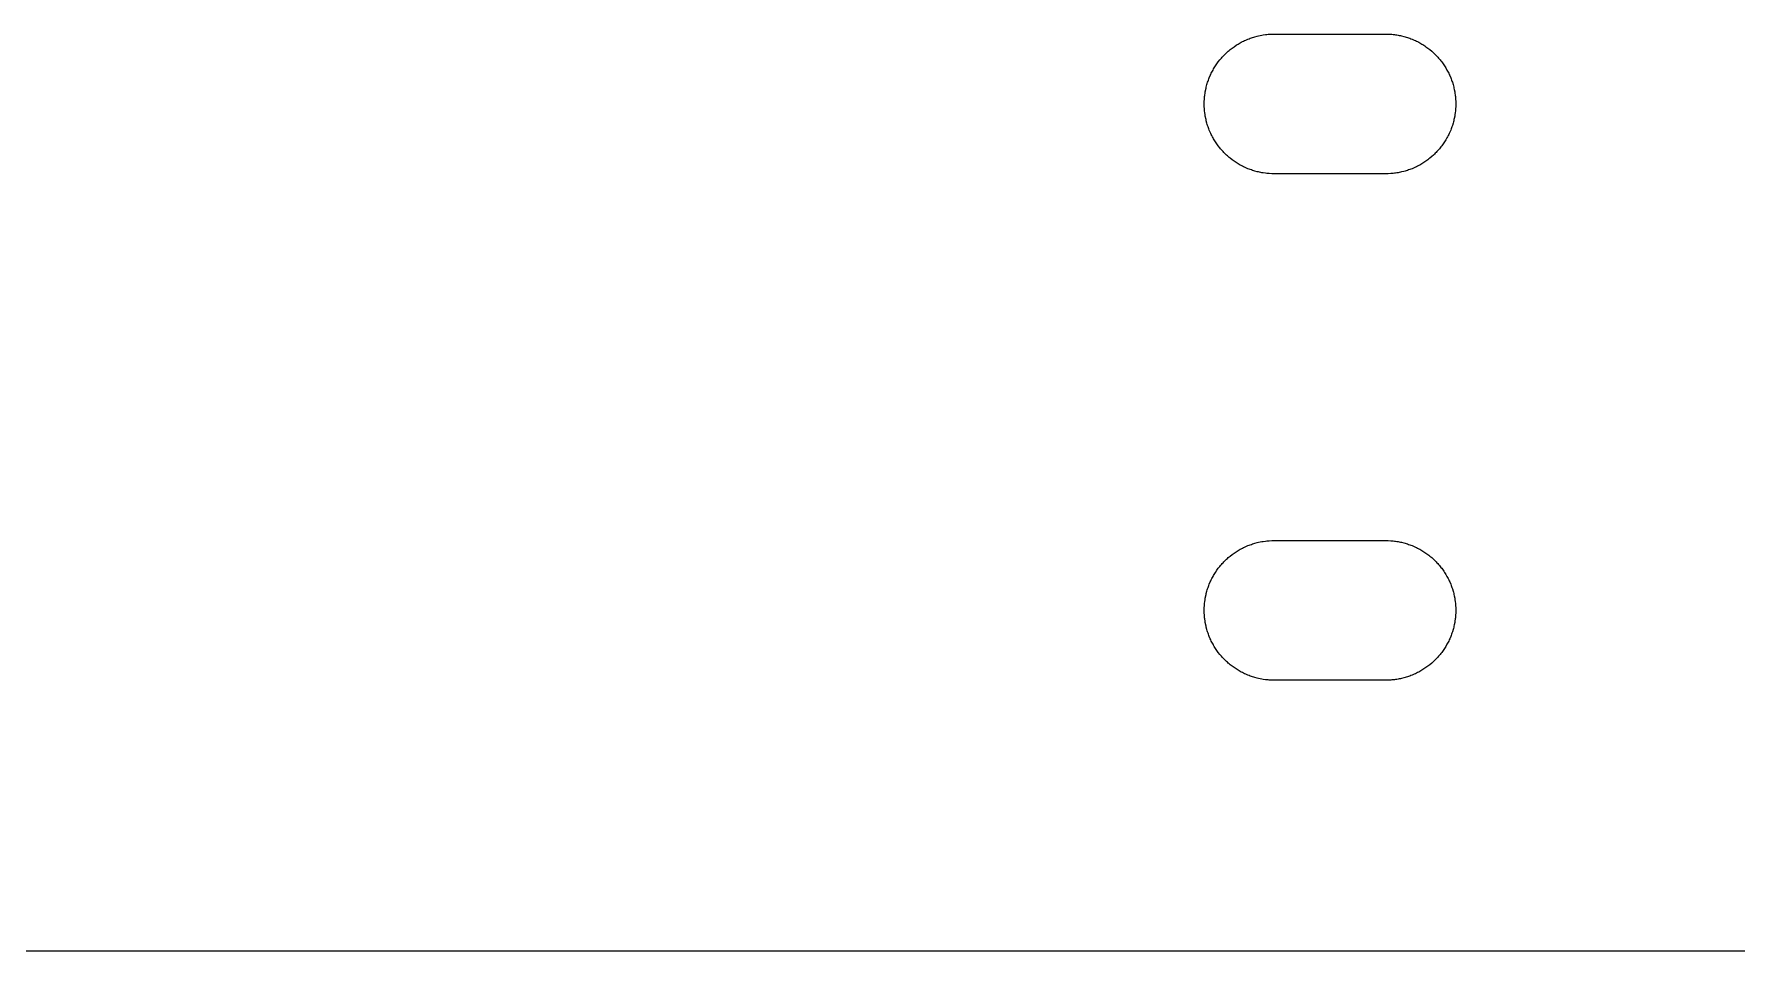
# Model space of a CAD drawing. Header units: metres. Extents: x 0 to 195, y 0 to 140.
# Drawn here: x 48.75 to 97.5, y 0 to 26.25 of the extents above; entities that cross this region are included whole.
import ezdxf

# ---------------------------------------------------------------- set-up
doc = ezdxf.new("R2010")
doc.units = ezdxf.units.M

msp = doc.modelspace()

# ---------------------------------------------------------------- linework, layer by layer
for p, q in [((82.9912, 25.8047), (83.0459, 25.8477)), ((83.0459, 25.8477), (83.1025, 25.8887)), ((83.1025, 25.8887), (83.1611, 25.9277)), ((83.1611, 25.9277), (83.1904, 25.9463)), ((83.1904, 25.9463), (83.2197, 25.9639)), ((83.2197, 25.9639), (83.25, 25.9824)), ((83.25, 25.9824), (83.2803, 25.999)), ((83.2803, 25.999), (83.3115, 26.0156)), ((83.3115, 26.0156), (83.3418, 26.0322)), ((83.3418, 26.0322), (83.373, 26.0479)), ((83.373, 26.0479), (83.4043, 26.0625)), ((83.4043, 26.0625), (83.4365, 26.0771)), ((83.4365, 26.0771), (83.501, 26.1045)), ((83.501, 26.1045), (83.5332, 26.1172)), ((83.5332, 26.1172), (83.5664, 26.1289)), ((83.5664, 26.1289), (83.5986, 26.1406)), ((83.5986, 26.1406), (83.6318, 26.1523)), ((83.6318, 26.1523), (83.665, 26.1631)), ((83.665, 26.1631), (83.6982, 26.1729)), ((83.6982, 26.1729), (83.7666, 26.1904)), ((83.7666, 26.1904), (83.7998, 26.1992)), ((83.7998, 26.1992), (83.9023, 26.2197)), ((83.9023, 26.2197), (83.9375, 26.2256)), ((83.9375, 26.2256), (84.0059, 26.2354)), ((84.0059, 26.2354), (84.041, 26.2393)), ((84.041, 26.2393), (84.0762, 26.2422)), ((84.0762, 26.2422), (84.1104, 26.2451)), ((84.1104, 26.2451), (84.1807, 26.249)), ((84.1807, 26.249), (84.2148, 26.25)), ((84.2148, 26.25), (87.4854, 26.25)), ((87.4854, 26.25), (87.5195, 26.249)), ((87.5195, 26.249), (87.5898, 26.2451)), ((87.5898, 26.2451), (87.624, 26.2422)), ((87.624, 26.2422), (87.6592, 26.2393)), ((87.6592, 26.2393), (87.6934, 26.2354)), ((87.6934, 26.2354), (87.7285, 26.2305)), ((87.7285, 26.2305), (87.7627, 26.2256)), ((87.7627, 26.2256), (87.7969, 26.2197)), ((87.7969, 26.2197), (87.832, 26.2129)), ((87.832, 26.2129), (87.8662, 26.2061)), ((87.8662, 26.2061), (87.8994, 26.1992)), ((87.8994, 26.1992), (87.9678, 26.1816)), ((87.9678, 26.1816), (88.001, 26.1729)), ((88.001, 26.1729), (88.0352, 26.1631)), ((88.0352, 26.1631), (88.0684, 26.1523)), ((88.0684, 26.1523), (88.1016, 26.1406)), ((88.1016, 26.1406), (88.1338, 26.1289)), ((88.1338, 26.1289), (88.167, 26.1172)), ((88.167, 26.1172), (88.1992, 26.1045)), ((88.1992, 26.1045), (88.2637, 26.0771)), ((88.2637, 26.0771), (88.2949, 26.0625)), ((88.2949, 26.0625), (88.3271, 26.0479)), ((88.3271, 26.0479), (88.3584, 26.0322)), ((88.3584, 26.0322), (88.3887, 26.0156)), ((88.3887, 26.0156), (88.4199, 25.999)), ((88.4199, 25.999), (88.4502, 25.9824)), ((88.4502, 25.9824), (88.4805, 25.9639)), ((88.4805, 25.9639), (88.5098, 25.9463)), ((88.5098, 25.9463), (88.5391, 25.9277)), ((88.5391, 25.9277), (88.5684, 25.9082)), ((88.5684, 25.9082), (88.5967, 25.8887)), ((88.5967, 25.8887), (88.626, 25.8682)), ((88.626, 25.8682), (88.6533, 25.8477)), ((88.6533, 25.8477), (88.6816, 25.8262)), ((82.5723, 25.3389), (82.6113, 25.3975)), ((82.6113, 25.3975), (82.6523, 25.4541)), ((82.6523, 25.4541), (82.6953, 25.5088)), ((82.6953, 25.5088), (82.7178, 25.5352)), ((82.7178, 25.5352), (82.7402, 25.5625)), ((82.7402, 25.5625), (82.7637, 25.5879)), ((82.7637, 25.5879), (82.7871, 25.6143)), ((82.7871, 25.6143), (82.8115, 25.6396)), ((82.8115, 25.6396), (82.8604, 25.6885)), ((82.8604, 25.6885), (82.8857, 25.7129)), ((82.8857, 25.7129), (82.9121, 25.7363)), ((82.9121, 25.7363), (82.9375, 25.7598)), ((82.9375, 25.7598), (82.9648, 25.7822)), ((82.9648, 25.7822), (82.9912, 25.8047)), ((88.6816, 25.8262), (88.709, 25.8047)), ((88.709, 25.8047), (88.7617, 25.7598)), ((88.7617, 25.7598), (88.8145, 25.7129)), ((88.8145, 25.7129), (88.8389, 25.6885)), ((88.8389, 25.6885), (88.8643, 25.6641)), ((88.8643, 25.6641), (88.8887, 25.6396)), ((88.8887, 25.6396), (88.9131, 25.6143)), ((88.9131, 25.6143), (88.9365, 25.5879)), ((88.9365, 25.5879), (88.959, 25.5625)), ((88.959, 25.5625), (88.9824, 25.5352)), ((88.9824, 25.5352), (89.0039, 25.5088)), ((89.0039, 25.5088), (89.0264, 25.4814)), ((89.0264, 25.4814), (89.0469, 25.4541)), ((89.0469, 25.4541), (89.0684, 25.4258)), ((89.0684, 25.4258), (89.0879, 25.3975)), ((89.0879, 25.3975), (89.1084, 25.3682)), ((89.1084, 25.3682), (89.127, 25.3389)), ((82.3369, 24.835), (82.3477, 24.8682)), ((82.3477, 24.8682), (82.3594, 24.9014)), ((82.3594, 24.9014), (82.3711, 24.9336)), ((82.3711, 24.9336), (82.3828, 24.9668)), ((82.3828, 24.9668), (82.3955, 24.999)), ((82.3955, 24.999), (82.4229, 25.0635)), ((82.4229, 25.0635), (82.4375, 25.0957)), ((82.4375, 25.0957), (82.4521, 25.127)), ((82.4521, 25.127), (82.4678, 25.1582)), ((82.4678, 25.1582), (82.4844, 25.1885)), ((82.4844, 25.1885), (82.501, 25.2197)), ((82.501, 25.2197), (82.5176, 25.25)), ((82.5176, 25.25), (82.5361, 25.2803)), ((82.5361, 25.2803), (82.5537, 25.3096)), ((82.5537, 25.3096), (82.5723, 25.3389)), ((89.127, 25.3389), (89.1465, 25.3096)), ((89.1465, 25.3096), (89.1641, 25.2803)), ((89.1641, 25.2803), (89.1992, 25.2197)), ((89.1992, 25.2197), (89.2158, 25.1885)), ((89.2158, 25.1885), (89.2324, 25.1582)), ((89.2324, 25.1582), (89.248, 25.127)), ((89.248, 25.127), (89.2627, 25.0957)), ((89.2627, 25.0957), (89.2773, 25.0635)), ((89.2773, 25.0635), (89.3047, 24.999)), ((89.3047, 24.999), (89.3174, 24.9668)), ((89.3174, 24.9668), (89.3291, 24.9336)), ((89.3291, 24.9336), (89.3408, 24.9014)), ((89.3408, 24.9014), (89.3525, 24.8682)), ((89.3525, 24.8682), (89.3721, 24.8018)), ((82.251, 24.3193), (82.2549, 24.3896)), ((82.2549, 24.3896), (82.2578, 24.4238)), ((82.2578, 24.4238), (82.2607, 24.459)), ((82.2607, 24.459), (82.2646, 24.4941)), ((82.2646, 24.4941), (82.2744, 24.5625)), ((82.2744, 24.5625), (82.2803, 24.5977)), ((82.2803, 24.5977), (82.3008, 24.7002)), ((82.3008, 24.7002), (82.3096, 24.7334)), ((82.3096, 24.7334), (82.3271, 24.8018)), ((82.3271, 24.8018), (82.3369, 24.835)), ((89.3721, 24.8018), (89.3818, 24.7676)), ((89.3818, 24.7676), (89.3906, 24.7334)), ((89.3906, 24.7334), (89.3984, 24.7002)), ((89.3984, 24.7002), (89.4062, 24.666)), ((89.4062, 24.666), (89.4199, 24.5977)), ((89.4199, 24.5977), (89.4258, 24.5625)), ((89.4258, 24.5625), (89.4355, 24.4941)), ((89.4355, 24.4941), (89.4395, 24.459)), ((89.4395, 24.459), (89.4424, 24.4238)), ((89.4424, 24.4238), (89.4453, 24.3896)), ((89.4453, 24.3896), (89.4492, 24.3193)), ((82.25, 24.2852), (82.251, 24.3193)), ((82.25, 24.2148), (82.25, 24.2852)), ((82.251, 24.1807), (82.25, 24.2148)), ((82.2549, 24.1104), (82.251, 24.1807)), ((82.2578, 24.0762), (82.2549, 24.1104)), ((82.2607, 24.041), (82.2578, 24.0762)), ((82.2646, 24.0059), (82.2607, 24.041)), ((82.2744, 23.9375), (82.2646, 24.0059)), ((82.2803, 23.9023), (82.2744, 23.9375)), ((82.3008, 23.7998), (82.2803, 23.9023)), ((89.4199, 23.9023), (89.4062, 23.834)), ((89.4258, 23.9375), (89.4199, 23.9023)), ((89.4355, 24.0059), (89.4258, 23.9375)), ((89.4395, 24.041), (89.4355, 24.0059)), ((89.4424, 24.0762), (89.4395, 24.041)), ((89.4453, 24.1104), (89.4424, 24.0762)), ((89.4492, 24.1807), (89.4453, 24.1104)), ((89.4492, 24.3193), (89.4492, 24.2852)), ((89.4492, 24.2852), (89.4502, 24.25)), ((89.4502, 24.25), (89.4492, 24.2148)), ((89.4492, 24.2148), (89.4492, 24.1807)), ((82.3096, 23.7666), (82.3008, 23.7998)), ((82.3271, 23.6982), (82.3096, 23.7666)), ((82.3369, 23.665), (82.3271, 23.6982)), ((82.3477, 23.6318), (82.3369, 23.665)), ((82.3594, 23.5986), (82.3477, 23.6318)), ((82.3711, 23.5664), (82.3594, 23.5986)), ((82.3828, 23.5332), (82.3711, 23.5664)), ((82.3955, 23.501), (82.3828, 23.5332)), ((82.4229, 23.4365), (82.3955, 23.501)), ((82.4375, 23.4043), (82.4229, 23.4365)), ((82.4521, 23.373), (82.4375, 23.4043)), ((89.2627, 23.4043), (89.248, 23.373)), ((89.2773, 23.4365), (89.2627, 23.4043)), ((89.3047, 23.501), (89.2773, 23.4365)), ((89.3174, 23.5332), (89.3047, 23.501)), ((89.3291, 23.5664), (89.3174, 23.5332)), ((89.3408, 23.5986), (89.3291, 23.5664)), ((89.3525, 23.6318), (89.3408, 23.5986)), ((89.3721, 23.6982), (89.3525, 23.6318)), ((89.3818, 23.7324), (89.3721, 23.6982)), ((89.3906, 23.7666), (89.3818, 23.7324)), ((89.3984, 23.7998), (89.3906, 23.7666)), ((89.4062, 23.834), (89.3984, 23.7998)), ((82.4678, 23.3418), (82.4521, 23.373)), ((82.4844, 23.3115), (82.4678, 23.3418)), ((82.501, 23.2803), (82.4844, 23.3115)), ((82.5176, 23.25), (82.501, 23.2803)), ((82.5361, 23.2197), (82.5176, 23.25)), ((82.5537, 23.1904), (82.5361, 23.2197)), ((82.5723, 23.1611), (82.5537, 23.1904)), ((82.6113, 23.1025), (82.5723, 23.1611)), ((82.6523, 23.0459), (82.6113, 23.1025)), ((82.6953, 22.9912), (82.6523, 23.0459)), ((82.7178, 22.9648), (82.6953, 22.9912)), ((82.7402, 22.9375), (82.7178, 22.9648)), ((82.7637, 22.9121), (82.7402, 22.9375)), ((88.959, 22.9375), (88.9365, 22.9121)), ((88.9824, 22.9648), (88.959, 22.9375)), ((89.0039, 22.9912), (88.9824, 22.9648)), ((89.0264, 23.0186), (89.0039, 22.9912)), ((89.0469, 23.0459), (89.0264, 23.0186)), ((89.0684, 23.0742), (89.0469, 23.0459)), ((89.0879, 23.1025), (89.0684, 23.0742)), ((89.1084, 23.1318), (89.0879, 23.1025)), ((89.127, 23.1611), (89.1084, 23.1318)), ((89.1465, 23.1904), (89.127, 23.1611)), ((89.1641, 23.2197), (89.1465, 23.1904)), ((89.1992, 23.2803), (89.1641, 23.2197)), ((89.2158, 23.3115), (89.1992, 23.2803)), ((89.2324, 23.3418), (89.2158, 23.3115)), ((89.248, 23.373), (89.2324, 23.3418)), ((82.7871, 22.8857), (82.7637, 22.9121)), ((82.8115, 22.8604), (82.7871, 22.8857)), ((82.8604, 22.8115), (82.8115, 22.8604)), ((82.8857, 22.7871), (82.8604, 22.8115)), ((82.9121, 22.7637), (82.8857, 22.7871)), ((82.9375, 22.7402), (82.9121, 22.7637)), ((82.9648, 22.7178), (82.9375, 22.7402)), ((82.9912, 22.6953), (82.9648, 22.7178)), ((83.0459, 22.6523), (82.9912, 22.6953)), ((83.1025, 22.6113), (83.0459, 22.6523)), ((83.1611, 22.5723), (83.1025, 22.6113)), ((83.1904, 22.5537), (83.1611, 22.5723)), ((83.2197, 22.5361), (83.1904, 22.5537)), ((83.25, 22.5176), (83.2197, 22.5361)), ((83.2803, 22.501), (83.25, 22.5176)), ((83.3115, 22.4844), (83.2803, 22.501)), ((83.3418, 22.4678), (83.3115, 22.4844)), ((83.373, 22.4521), (83.3418, 22.4678)), ((83.4043, 22.4375), (83.373, 22.4521)), ((83.4365, 22.4229), (83.4043, 22.4375)), ((88.2949, 22.4375), (88.2637, 22.4229)), ((88.3271, 22.4521), (88.2949, 22.4375)), ((88.3584, 22.4678), (88.3271, 22.4521)), ((88.3887, 22.4844), (88.3584, 22.4678)), ((88.4199, 22.501), (88.3887, 22.4844)), ((88.4502, 22.5176), (88.4199, 22.501)), ((88.4805, 22.5361), (88.4502, 22.5176)), ((88.5098, 22.5537), (88.4805, 22.5361)), ((88.5391, 22.5723), (88.5098, 22.5537)), ((88.5684, 22.5918), (88.5391, 22.5723)), ((88.5967, 22.6113), (88.5684, 22.5918)), ((88.626, 22.6318), (88.5967, 22.6113)), ((88.6533, 22.6523), (88.626, 22.6318)), ((88.6816, 22.6738), (88.6533, 22.6523)), ((88.709, 22.6953), (88.6816, 22.6738)), ((88.7617, 22.7402), (88.709, 22.6953)), ((88.8145, 22.7871), (88.7617, 22.7402)), ((88.8389, 22.8115), (88.8145, 22.7871)), ((88.8643, 22.8359), (88.8389, 22.8115)), ((88.8887, 22.8604), (88.8643, 22.8359)), ((88.9131, 22.8857), (88.8887, 22.8604)), ((88.9365, 22.9121), (88.9131, 22.8857)), ((83.501, 22.3955), (83.4365, 22.4229)), ((83.5332, 22.3828), (83.501, 22.3955)), ((83.5664, 22.3711), (83.5332, 22.3828)), ((83.5986, 22.3594), (83.5664, 22.3711)), ((83.6318, 22.3477), (83.5986, 22.3594)), ((83.665, 22.3369), (83.6318, 22.3477)), ((83.6982, 22.3271), (83.665, 22.3369)), ((83.7666, 22.3096), (83.6982, 22.3271)), ((83.7998, 22.3008), (83.7666, 22.3096)), ((83.9023, 22.2803), (83.7998, 22.3008)), ((83.9375, 22.2744), (83.9023, 22.2803)), ((84.0059, 22.2646), (83.9375, 22.2744)), ((84.041, 22.2607), (84.0059, 22.2646)), ((84.0762, 22.2578), (84.041, 22.2607)), ((84.1104, 22.2549), (84.0762, 22.2578)), ((84.1807, 22.251), (84.1104, 22.2549)), ((84.2148, 22.25), (84.1807, 22.251)), ((87.4854, 22.25), (84.2148, 22.25)), ((87.5195, 22.251), (87.4854, 22.25)), ((87.5898, 22.2549), (87.5195, 22.251)), ((87.624, 22.2578), (87.5898, 22.2549)), ((87.6592, 22.2607), (87.624, 22.2578)), ((87.6934, 22.2646), (87.6592, 22.2607)), ((87.7285, 22.2695), (87.6934, 22.2646)), ((87.7627, 22.2744), (87.7285, 22.2695)), ((87.7969, 22.2803), (87.7627, 22.2744)), ((87.832, 22.2871), (87.7969, 22.2803)), ((87.8662, 22.2939), (87.832, 22.2871)), ((87.8994, 22.3008), (87.8662, 22.2939)), ((87.9678, 22.3184), (87.8994, 22.3008)), ((88.001, 22.3271), (87.9678, 22.3184)), ((88.0352, 22.3369), (88.001, 22.3271)), ((88.0684, 22.3477), (88.0352, 22.3369)), ((88.1016, 22.3594), (88.0684, 22.3477)), ((88.1338, 22.3711), (88.1016, 22.3594)), ((88.167, 22.3828), (88.1338, 22.3711)), ((88.1992, 22.3955), (88.167, 22.3828)), ((88.2637, 22.4229), (88.1992, 22.3955)), ((83.7998, 11.6992), (83.9023, 11.7197)), ((83.9023, 11.7197), (83.9375, 11.7256)), ((83.9375, 11.7256), (84.0059, 11.7354)), ((84.0059, 11.7354), (84.041, 11.7393)), ((84.041, 11.7393), (84.0762, 11.7422)), ((84.0762, 11.7422), (84.1104, 11.7451)), ((84.1104, 11.7451), (84.1807, 11.749)), ((84.1807, 11.749), (84.2148, 11.75)), ((84.2148, 11.75), (87.4854, 11.75)), ((87.4854, 11.75), (87.5195, 11.749)), ((87.5195, 11.749), (87.5898, 11.7451)), ((87.5898, 11.7451), (87.624, 11.7422)), ((87.624, 11.7422), (87.6592, 11.7393)), ((87.6592, 11.7393), (87.6934, 11.7354)), ((87.6934, 11.7354), (87.7285, 11.7305)), ((87.7285, 11.7305), (87.7627, 11.7256)), ((87.7627, 11.7256), (87.7969, 11.7197)), ((87.7969, 11.7197), (87.832, 11.7129)), ((87.832, 11.7129), (87.8662, 11.7061)), ((87.8662, 11.7061), (87.8994, 11.6992)), ((82.8604, 11.1885), (82.8857, 11.2129)), ((82.8857, 11.2129), (82.9121, 11.2363)), ((82.9121, 11.2363), (82.9375, 11.2598)), ((82.9375, 11.2598), (82.9648, 11.2822)), ((82.9648, 11.2822), (82.9912, 11.3047)), ((82.9912, 11.3047), (83.0459, 11.3477)), ((83.0459, 11.3477), (83.1025, 11.3887)), ((83.1025, 11.3887), (83.1611, 11.4277)), ((83.1611, 11.4277), (83.1904, 11.4463)), ((83.1904, 11.4463), (83.2197, 11.4639)), ((83.2197, 11.4639), (83.25, 11.4824)), ((83.25, 11.4824), (83.2803, 11.499)), ((83.2803, 11.499), (83.3115, 11.5156)), ((83.3115, 11.5156), (83.3418, 11.5322)), ((83.3418, 11.5322), (83.373, 11.5479)), ((83.373, 11.5479), (83.4043, 11.5625)), ((83.4043, 11.5625), (83.4365, 11.5771)), ((83.4365, 11.5771), (83.501, 11.6045)), ((83.501, 11.6045), (83.5332, 11.6172)), ((83.5332, 11.6172), (83.5664, 11.6289)), ((83.5664, 11.6289), (83.5986, 11.6406)), ((83.5986, 11.6406), (83.6318, 11.6523)), ((83.6318, 11.6523), (83.665, 11.6631)), ((83.665, 11.6631), (83.6982, 11.6729)), ((83.6982, 11.6729), (83.7666, 11.6904)), ((83.7666, 11.6904), (83.7998, 11.6992)), ((87.8994, 11.6992), (87.9678, 11.6816)), ((87.9678, 11.6816), (88.001, 11.6729)), ((88.001, 11.6729), (88.0352, 11.6631)), ((88.0352, 11.6631), (88.0684, 11.6523)), ((88.0684, 11.6523), (88.1016, 11.6406)), ((88.1016, 11.6406), (88.1338, 11.6289)), ((88.1338, 11.6289), (88.167, 11.6172)), ((88.167, 11.6172), (88.1992, 11.6045)), ((88.1992, 11.6045), (88.2637, 11.5771)), ((88.2637, 11.5771), (88.2949, 11.5625)), ((88.2949, 11.5625), (88.3271, 11.5479)), ((88.3271, 11.5479), (88.3584, 11.5322)), ((88.3584, 11.5322), (88.3887, 11.5156)), ((88.3887, 11.5156), (88.4199, 11.499)), ((88.4199, 11.499), (88.4502, 11.4824)), ((88.4502, 11.4824), (88.4805, 11.4639)), ((88.4805, 11.4639), (88.5098, 11.4463)), ((88.5098, 11.4463), (88.5391, 11.4277)), ((88.5391, 11.4277), (88.5684, 11.4082)), ((88.5684, 11.4082), (88.5967, 11.3887)), ((88.5967, 11.3887), (88.626, 11.3682)), ((88.626, 11.3682), (88.6533, 11.3477)), ((88.6533, 11.3477), (88.6816, 11.3262)), ((88.6816, 11.3262), (88.709, 11.3047)), ((88.709, 11.3047), (88.7617, 11.2598)), ((88.7617, 11.2598), (88.8145, 11.2129)), ((88.8145, 11.2129), (88.8389, 11.1885)), ((82.501, 10.7197), (82.5176, 10.75)), ((82.5176, 10.75), (82.5361, 10.7803)), ((82.5361, 10.7803), (82.5537, 10.8096)), ((82.5537, 10.8096), (82.5723, 10.8389)), ((82.5723, 10.8389), (82.6113, 10.8975)), ((82.6113, 10.8975), (82.6523, 10.9541)), ((82.6523, 10.9541), (82.6953, 11.0088)), ((82.6953, 11.0088), (82.7178, 11.0352)), ((82.7178, 11.0352), (82.7402, 11.0625)), ((82.7402, 11.0625), (82.7637, 11.0879)), ((82.7637, 11.0879), (82.7871, 11.1143)), ((82.7871, 11.1143), (82.8115, 11.1396)), ((82.8115, 11.1396), (82.8604, 11.1885)), ((88.8389, 11.1885), (88.8643, 11.1641)), ((88.8643, 11.1641), (88.8887, 11.1396)), ((88.8887, 11.1396), (88.9131, 11.1143)), ((88.9131, 11.1143), (88.9365, 11.0879)), ((88.9365, 11.0879), (88.959, 11.0625)), ((88.959, 11.0625), (88.9824, 11.0352)), ((88.9824, 11.0352), (89.0039, 11.0088)), ((89.0039, 11.0088), (89.0264, 10.9814)), ((89.0264, 10.9814), (89.0469, 10.9541)), ((89.0469, 10.9541), (89.0684, 10.9258)), ((89.0684, 10.9258), (89.0879, 10.8975)), ((89.0879, 10.8975), (89.1084, 10.8682)), ((89.1084, 10.8682), (89.127, 10.8389)), ((89.127, 10.8389), (89.1465, 10.8096)), ((89.1465, 10.8096), (89.1641, 10.7803)), ((89.1641, 10.7803), (89.1992, 10.7197)), ((82.3096, 10.2334), (82.3271, 10.3018)), ((82.3271, 10.3018), (82.3369, 10.335)), ((82.3369, 10.335), (82.3477, 10.3682)), ((82.3477, 10.3682), (82.3594, 10.4014)), ((82.3594, 10.4014), (82.3711, 10.4336)), ((82.3711, 10.4336), (82.3828, 10.4668)), ((82.3828, 10.4668), (82.3955, 10.499)), ((82.3955, 10.499), (82.4229, 10.5635)), ((82.4229, 10.5635), (82.4375, 10.5957)), ((82.4375, 10.5957), (82.4521, 10.627)), ((82.4521, 10.627), (82.4678, 10.6582)), ((82.4678, 10.6582), (82.4844, 10.6885)), ((82.4844, 10.6885), (82.501, 10.7197)), ((89.1992, 10.7197), (89.2158, 10.6885)), ((89.2158, 10.6885), (89.2324, 10.6582)), ((89.2324, 10.6582), (89.248, 10.627)), ((89.248, 10.627), (89.2627, 10.5957)), ((89.2627, 10.5957), (89.2773, 10.5635)), ((89.2773, 10.5635), (89.3047, 10.499)), ((89.3047, 10.499), (89.3174, 10.4668)), ((89.3174, 10.4668), (89.3291, 10.4336)), ((89.3291, 10.4336), (89.3408, 10.4014)), ((89.3408, 10.4014), (89.3525, 10.3682)), ((89.3525, 10.3682), (89.3721, 10.3018)), ((89.3721, 10.3018), (89.3818, 10.2676)), ((89.3818, 10.2676), (89.3906, 10.2334)), ((82.25, 9.78516), (82.251, 9.81934)), ((82.25, 9.71484), (82.25, 9.78516)), ((82.251, 9.81934), (82.2549, 9.88965)), ((82.2549, 9.88965), (82.2578, 9.92383)), ((82.2578, 9.92383), (82.2607, 9.95898)), ((82.2607, 9.95898), (82.2646, 9.99414)), ((82.2646, 9.99414), (82.2744, 10.0625)), ((82.2744, 10.0625), (82.2803, 10.0977)), ((82.2803, 10.0977), (82.3008, 10.2002)), ((82.3008, 10.2002), (82.3096, 10.2334)), ((89.3906, 10.2334), (89.3984, 10.2002)), ((89.3984, 10.2002), (89.4062, 10.166)), ((89.4062, 10.166), (89.4199, 10.0977)), ((89.4199, 10.0977), (89.4258, 10.0625)), ((89.4258, 10.0625), (89.4355, 9.99414)), ((89.4355, 9.99414), (89.4395, 9.95898)), ((89.4395, 9.95898), (89.4424, 9.92383)), ((89.4424, 9.92383), (89.4453, 9.88965)), ((89.4453, 9.88965), (89.4492, 9.81934)), ((89.4492, 9.81934), (89.4492, 9.78516)), ((89.4492, 9.78516), (89.4502, 9.75)), ((89.4502, 9.75), (89.4492, 9.71484)), ((82.251, 9.68066), (82.25, 9.71484)), ((82.2549, 9.61035), (82.251, 9.68066)), ((82.2578, 9.57617), (82.2549, 9.61035)), ((82.2607, 9.54102), (82.2578, 9.57617)), ((82.2646, 9.50586), (82.2607, 9.54102)), ((82.2744, 9.4375), (82.2646, 9.50586)), ((82.2803, 9.40234), (82.2744, 9.4375)), ((82.3008, 9.2998), (82.2803, 9.40234)), ((82.3096, 9.2666), (82.3008, 9.2998)), ((82.3271, 9.19824), (82.3096, 9.2666)), ((89.3906, 9.2666), (89.3818, 9.23242)), ((89.3984, 9.2998), (89.3906, 9.2666)), ((89.4062, 9.33398), (89.3984, 9.2998)), ((89.4199, 9.40234), (89.4062, 9.33398)), ((89.4258, 9.4375), (89.4199, 9.40234)), ((89.4355, 9.50586), (89.4258, 9.4375)), ((89.4395, 9.54102), (89.4355, 9.50586)), ((89.4424, 9.57617), (89.4395, 9.54102)), ((89.4453, 9.61035), (89.4424, 9.57617)), ((89.4492, 9.68066), (89.4453, 9.61035)), ((89.4492, 9.71484), (89.4492, 9.68066)), ((82.3369, 9.16504), (82.3271, 9.19824)), ((82.3477, 9.13184), (82.3369, 9.16504)), ((82.3594, 9.09863), (82.3477, 9.13184)), ((82.3711, 9.06641), (82.3594, 9.09863)), ((82.3828, 9.0332), (82.3711, 9.06641)), ((82.3955, 9.00098), (82.3828, 9.0332)), ((82.4229, 8.93652), (82.3955, 9.00098)), ((82.4375, 8.9043), (82.4229, 8.93652)), ((82.4521, 8.87305), (82.4375, 8.9043)), ((82.4678, 8.8418), (82.4521, 8.87305)), ((82.4844, 8.81152), (82.4678, 8.8418)), ((82.501, 8.78027), (82.4844, 8.81152)), ((82.5176, 8.75), (82.501, 8.78027)), ((89.1992, 8.78027), (89.1641, 8.71973)), ((89.2158, 8.81152), (89.1992, 8.78027)), ((89.2324, 8.8418), (89.2158, 8.81152)), ((89.248, 8.87305), (89.2324, 8.8418)), ((89.2627, 8.9043), (89.248, 8.87305)), ((89.2773, 8.93652), (89.2627, 8.9043)), ((89.3047, 9.00098), (89.2773, 8.93652)), ((89.3174, 9.0332), (89.3047, 9.00098)), ((89.3291, 9.06641), (89.3174, 9.0332)), ((89.3408, 9.09863), (89.3291, 9.06641)), ((89.3525, 9.13184), (89.3408, 9.09863)), ((89.3721, 9.19824), (89.3525, 9.13184)), ((89.3818, 9.23242), (89.3721, 9.19824)), ((82.5361, 8.71973), (82.5176, 8.75)), ((82.5537, 8.69043), (82.5361, 8.71973)), ((82.5723, 8.66113), (82.5537, 8.69043)), ((82.6113, 8.60254), (82.5723, 8.66113)), ((82.6523, 8.5459), (82.6113, 8.60254)), ((82.6953, 8.49121), (82.6523, 8.5459)), ((82.7178, 8.46484), (82.6953, 8.49121)), ((82.7402, 8.4375), (82.7178, 8.46484)), ((82.7637, 8.41211), (82.7402, 8.4375)), ((82.7871, 8.38574), (82.7637, 8.41211)), ((82.8115, 8.36035), (82.7871, 8.38574)), ((82.8604, 8.31152), (82.8115, 8.36035)), ((82.8857, 8.28711), (82.8604, 8.31152)), ((88.8389, 8.31152), (88.8145, 8.28711)), ((88.8643, 8.33594), (88.8389, 8.31152)), ((88.8887, 8.36035), (88.8643, 8.33594)), ((88.9131, 8.38574), (88.8887, 8.36035)), ((88.9365, 8.41211), (88.9131, 8.38574)), ((88.959, 8.4375), (88.9365, 8.41211)), ((88.9824, 8.46484), (88.959, 8.4375)), ((89.0039, 8.49121), (88.9824, 8.46484)), ((89.0264, 8.51855), (89.0039, 8.49121)), ((89.0469, 8.5459), (89.0264, 8.51855)), ((89.0684, 8.57422), (89.0469, 8.5459)), ((89.0879, 8.60254), (89.0684, 8.57422)), ((89.1084, 8.63184), (89.0879, 8.60254)), ((89.127, 8.66113), (89.1084, 8.63184)), ((89.1465, 8.69043), (89.127, 8.66113)), ((89.1641, 8.71973), (89.1465, 8.69043)), ((82.9121, 8.26367), (82.8857, 8.28711)), ((82.9375, 8.24023), (82.9121, 8.26367)), ((82.9648, 8.21777), (82.9375, 8.24023)), ((82.9912, 8.19531), (82.9648, 8.21777)), ((83.0459, 8.15234), (82.9912, 8.19531)), ((83.1025, 8.11133), (83.0459, 8.15234)), ((83.1611, 8.07227), (83.1025, 8.11133)), ((83.1904, 8.05371), (83.1611, 8.07227)), ((83.2197, 8.03613), (83.1904, 8.05371)), ((83.25, 8.01758), (83.2197, 8.03613)), ((83.2803, 8.00098), (83.25, 8.01758)), ((83.3115, 7.98438), (83.2803, 8.00098)), ((83.3418, 7.96777), (83.3115, 7.98438)), ((83.373, 7.95215), (83.3418, 7.96777)), ((83.4043, 7.9375), (83.373, 7.95215)), ((83.4365, 7.92285), (83.4043, 7.9375)), ((83.501, 7.89551), (83.4365, 7.92285)), ((83.5332, 7.88281), (83.501, 7.89551)), ((83.5664, 7.87109), (83.5332, 7.88281)), ((83.5986, 7.85938), (83.5664, 7.87109)), ((83.6318, 7.84766), (83.5986, 7.85938)), ((83.665, 7.83691), (83.6318, 7.84766)), ((83.6982, 7.82715), (83.665, 7.83691)), ((83.7666, 7.80957), (83.6982, 7.82715)), ((83.7998, 7.80078), (83.7666, 7.80957)), ((83.9023, 7.78027), (83.7998, 7.80078)), ((87.8994, 7.80078), (87.8662, 7.79395)), ((87.9678, 7.81836), (87.8994, 7.80078)), ((88.001, 7.82715), (87.9678, 7.81836)), ((88.0352, 7.83691), (88.001, 7.82715)), ((88.0684, 7.84766), (88.0352, 7.83691)), ((88.1016, 7.85938), (88.0684, 7.84766)), ((88.1338, 7.87109), (88.1016, 7.85938)), ((88.167, 7.88281), (88.1338, 7.87109)), ((88.1992, 7.89551), (88.167, 7.88281)), ((88.2637, 7.92285), (88.1992, 7.89551)), ((88.2949, 7.9375), (88.2637, 7.92285)), ((88.3271, 7.95215), (88.2949, 7.9375)), ((88.3584, 7.96777), (88.3271, 7.95215)), ((88.3887, 7.98438), (88.3584, 7.96777)), ((88.4199, 8.00098), (88.3887, 7.98438)), ((88.4502, 8.01758), (88.4199, 8.00098)), ((88.4805, 8.03613), (88.4502, 8.01758)), ((88.5098, 8.05371), (88.4805, 8.03613)), ((88.5391, 8.07227), (88.5098, 8.05371)), ((88.5684, 8.0918), (88.5391, 8.07227)), ((88.5967, 8.11133), (88.5684, 8.0918)), ((88.626, 8.13184), (88.5967, 8.11133)), ((88.6533, 8.15234), (88.626, 8.13184)), ((88.6816, 8.17383), (88.6533, 8.15234)), ((88.709, 8.19531), (88.6816, 8.17383)), ((88.7617, 8.24023), (88.709, 8.19531)), ((88.8145, 8.28711), (88.7617, 8.24023)), ((83.9375, 7.77441), (83.9023, 7.78027)), ((84.0059, 7.76465), (83.9375, 7.77441)), ((84.041, 7.76074), (84.0059, 7.76465)), ((84.0762, 7.75781), (84.041, 7.76074)), ((84.1104, 7.75488), (84.0762, 7.75781)), ((84.1807, 7.75098), (84.1104, 7.75488)), ((84.2148, 7.75), (84.1807, 7.75098)), ((87.4854, 7.75), (84.2148, 7.75)), ((87.5195, 7.75098), (87.4854, 7.75)), ((87.5898, 7.75488), (87.5195, 7.75098)), ((87.624, 7.75781), (87.5898, 7.75488)), ((87.6592, 7.76074), (87.624, 7.75781)), ((87.6934, 7.76465), (87.6592, 7.76074)), ((87.7285, 7.76953), (87.6934, 7.76465)), ((87.7627, 7.77441), (87.7285, 7.76953)), ((87.7969, 7.78027), (87.7627, 7.77441)), ((87.832, 7.78711), (87.7969, 7.78027)), ((87.8662, 7.79395), (87.832, 7.78711)), ((8, 0), (187, 0))]:
    msp.add_line(p, q)

doc.saveas('drawing.dxf')
